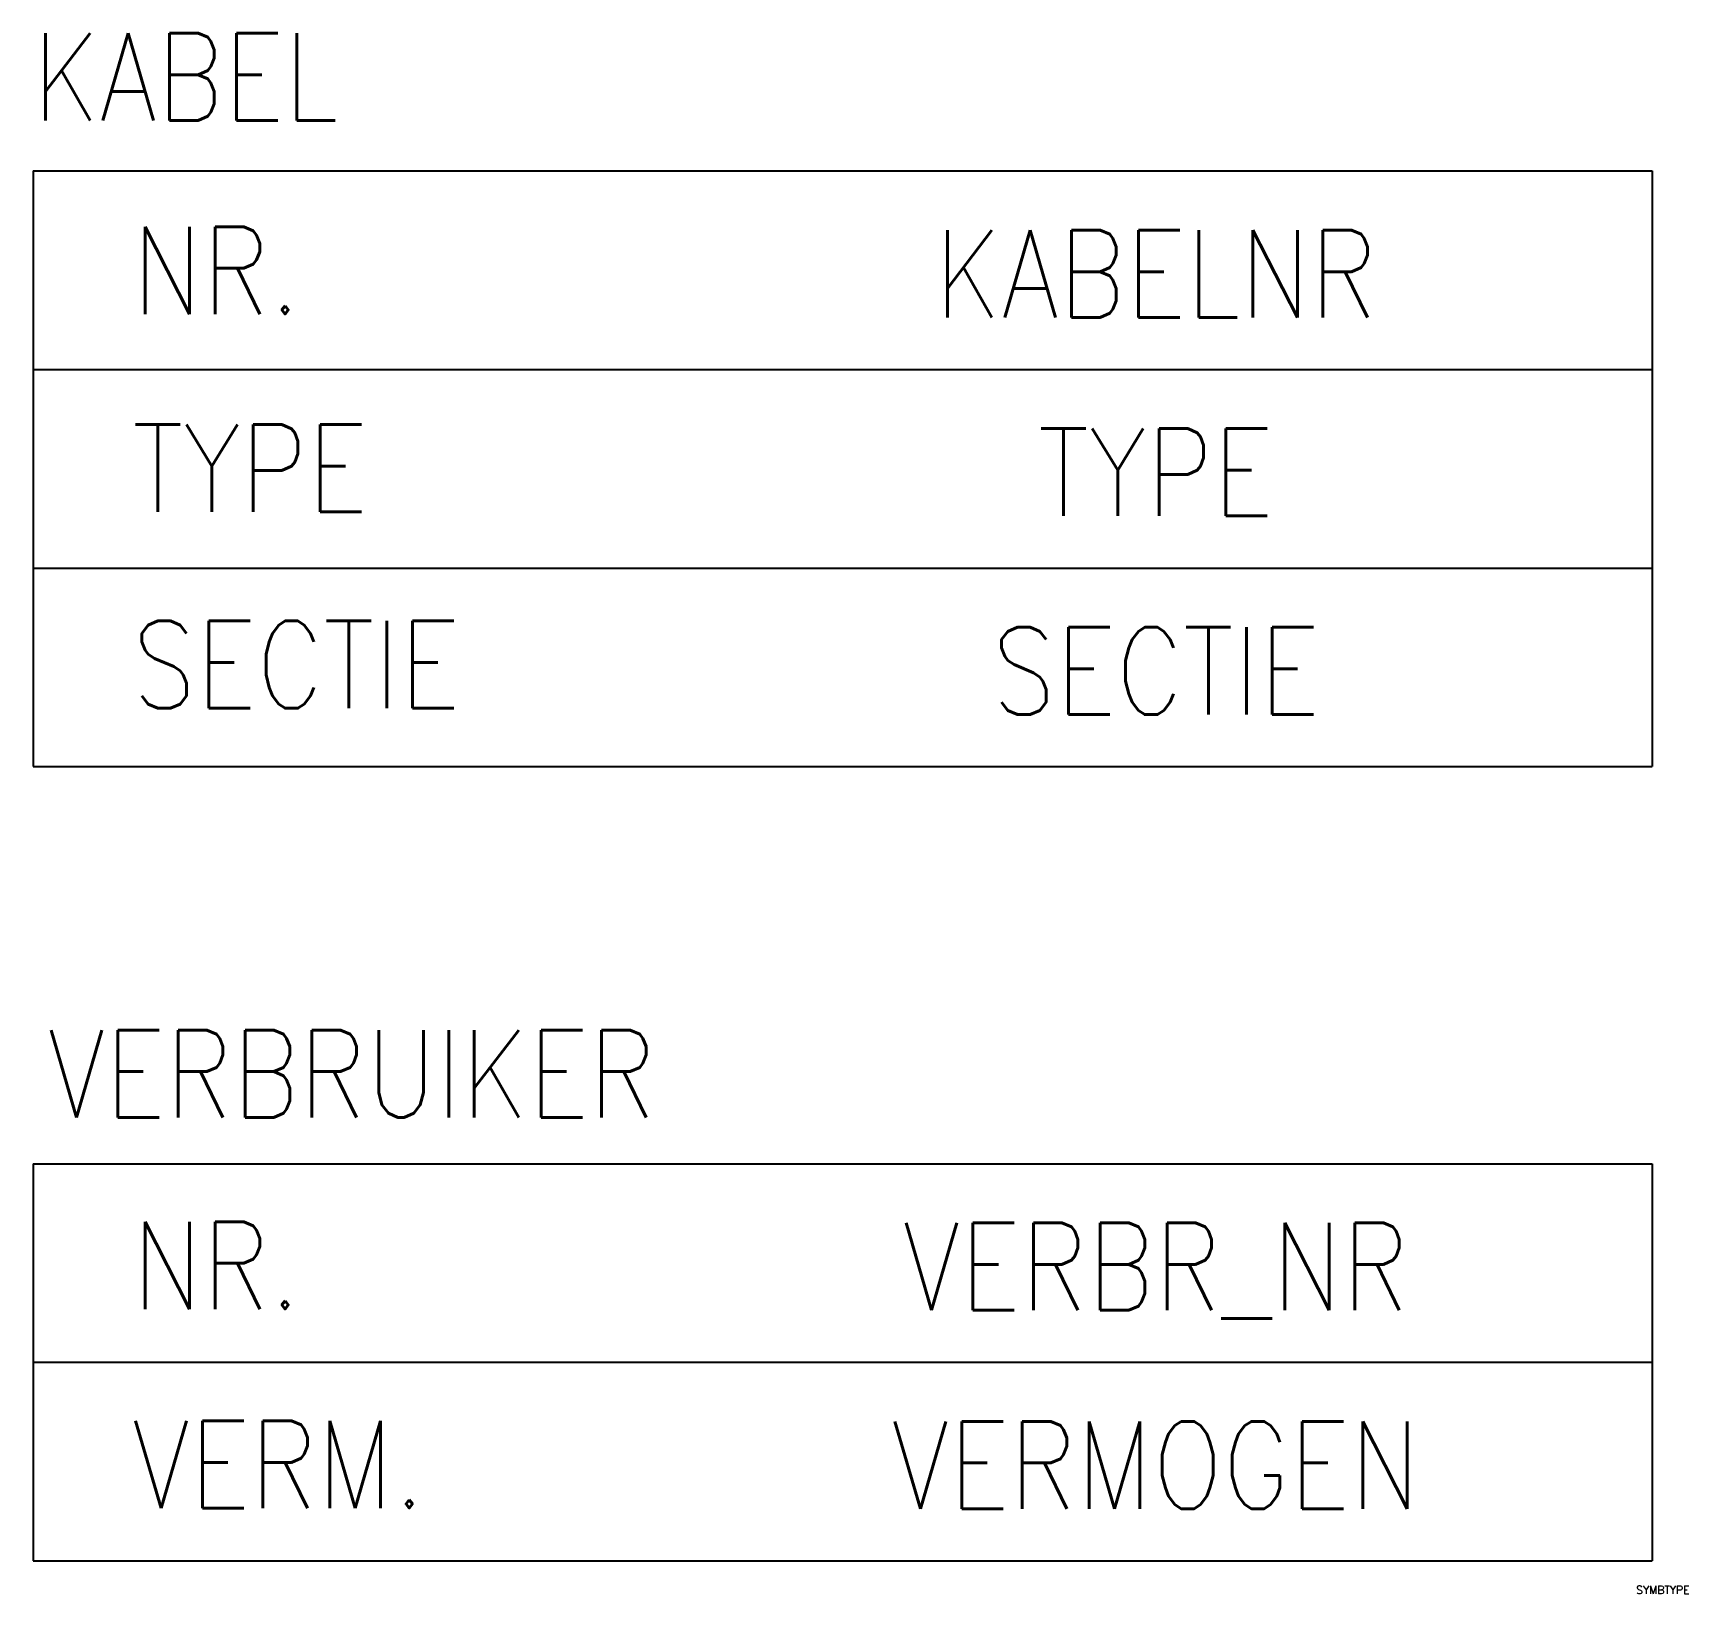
# Model space of a CAD drawing. Extents: x 109.6 to 151.3, y 45 to 84.3.
import ezdxf
from ezdxf.enums import TextEntityAlignment as Align

# ---------------------------------------------------------------- set-up
doc = ezdxf.new("R2010")
doc.units = 0
doc.header["$LTSCALE"] = 6
doc.header["$MEASUREMENT"] = 0
doc.layers.get('0').update_dxf_attribs({"linetype": 'CONTINUOUS'})
doc.layers.add('1', color=7, linetype='CONTINUOUS')
doc.styles.add('ROMANS', font='ROMANS', dxfattribs={"width": 0.85})
doc.styles.get("Standard").update_dxf_attribs({"font": 'simplex', "width": 0.85})

msp = doc.modelspace()

# ---------------------------------------------------------------- linework, layer by layer
at = {"layer": '1'}
for p, q in [((109.629, 80.834), (150.405, 80.834)), ((109.629, 80.834), (109.629, 65.834)), ((150.405, 80.834), (150.405, 65.834)), ((109.629, 75.834), (150.405, 75.834)), ((109.629, 70.834), (150.405, 70.834)), ((109.629, 65.834), (150.405, 65.834)), ((109.629, 55.834), (150.405, 55.834)), ((109.629, 55.834), (109.629, 45.834)), ((150.405, 55.834), (150.405, 45.834)), ((109.629, 50.834), (150.405, 50.834)), ((109.629, 45.834), (150.405, 45.834))]:
    msp.add_line(p, q, dxfattribs=at)

# ---------------------------------------------------------------- texts
at = {"flags": 1}
msp.add_attdef('SYMBTYPE', (150, 45), 'GN', height=0.2, dxfattribs=at)
at = {"layer": '1', "style": 'ROMANS', "width": 0.85}
for s, p in [('KABEL', (109.619, 82.106)), ('NR.', (112.129, 77.23)), ('TYPE', (112.129, 72.246)), ('SECTIE', (112.129, 67.303)), ('NR.', (112.129, 52.173)), ('VERM.', (112.129, 47.159))]:
    msp.add_text(s, height=2.2, dxfattribs=at).set_placement(p)
at = {"layer": '1', "width": 0.85}
for tag, p in [('KABELNR', (137.905, 77.145)), ('TYPE', (137.905, 72.145)), ('SECTIE', (137.905, 67.145)), ('VERBR_NR', (137.905, 52.145)), ('VERMOGEN', (137.905, 47.145))]:
    msp.add_attdef(tag, text='', height=2.2, dxfattribs=at).set_placement(p, align=Align.CENTER)
at = {"layer": '1', "style": 'ROMANS', "width": 0.85}
msp.add_attdef('VERBRUIKER', (110, 57), '', height=2.2, dxfattribs=at)

doc.saveas('drawing.dxf')
